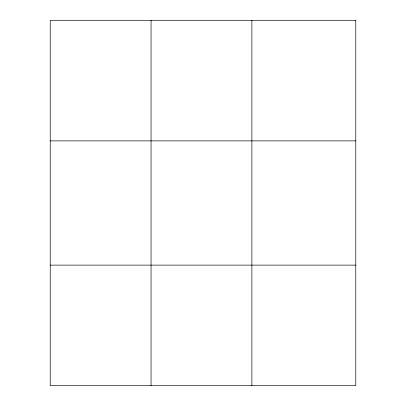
<?xml version="1.0" encoding="UTF-8"?>
<svg xmlns="http://www.w3.org/2000/svg" width="406" height="406" viewBox="0 0 406 406"><rect width="100%" height="100%" fill="white"/><g stroke="black" fill="none" stroke-linecap="round" stroke-linejoin="round"><path stroke-width="0.61" d="M151.057 20.3L151.057 385.7M251.887 20.3L251.887 385.7M50.227 140.882L355.773 140.882M50.227 265.118L355.773 265.118M355.773 20.3L355.773 385.7L50.227 385.7L50.227 20.3L355.773 20.3"/></g></svg>
